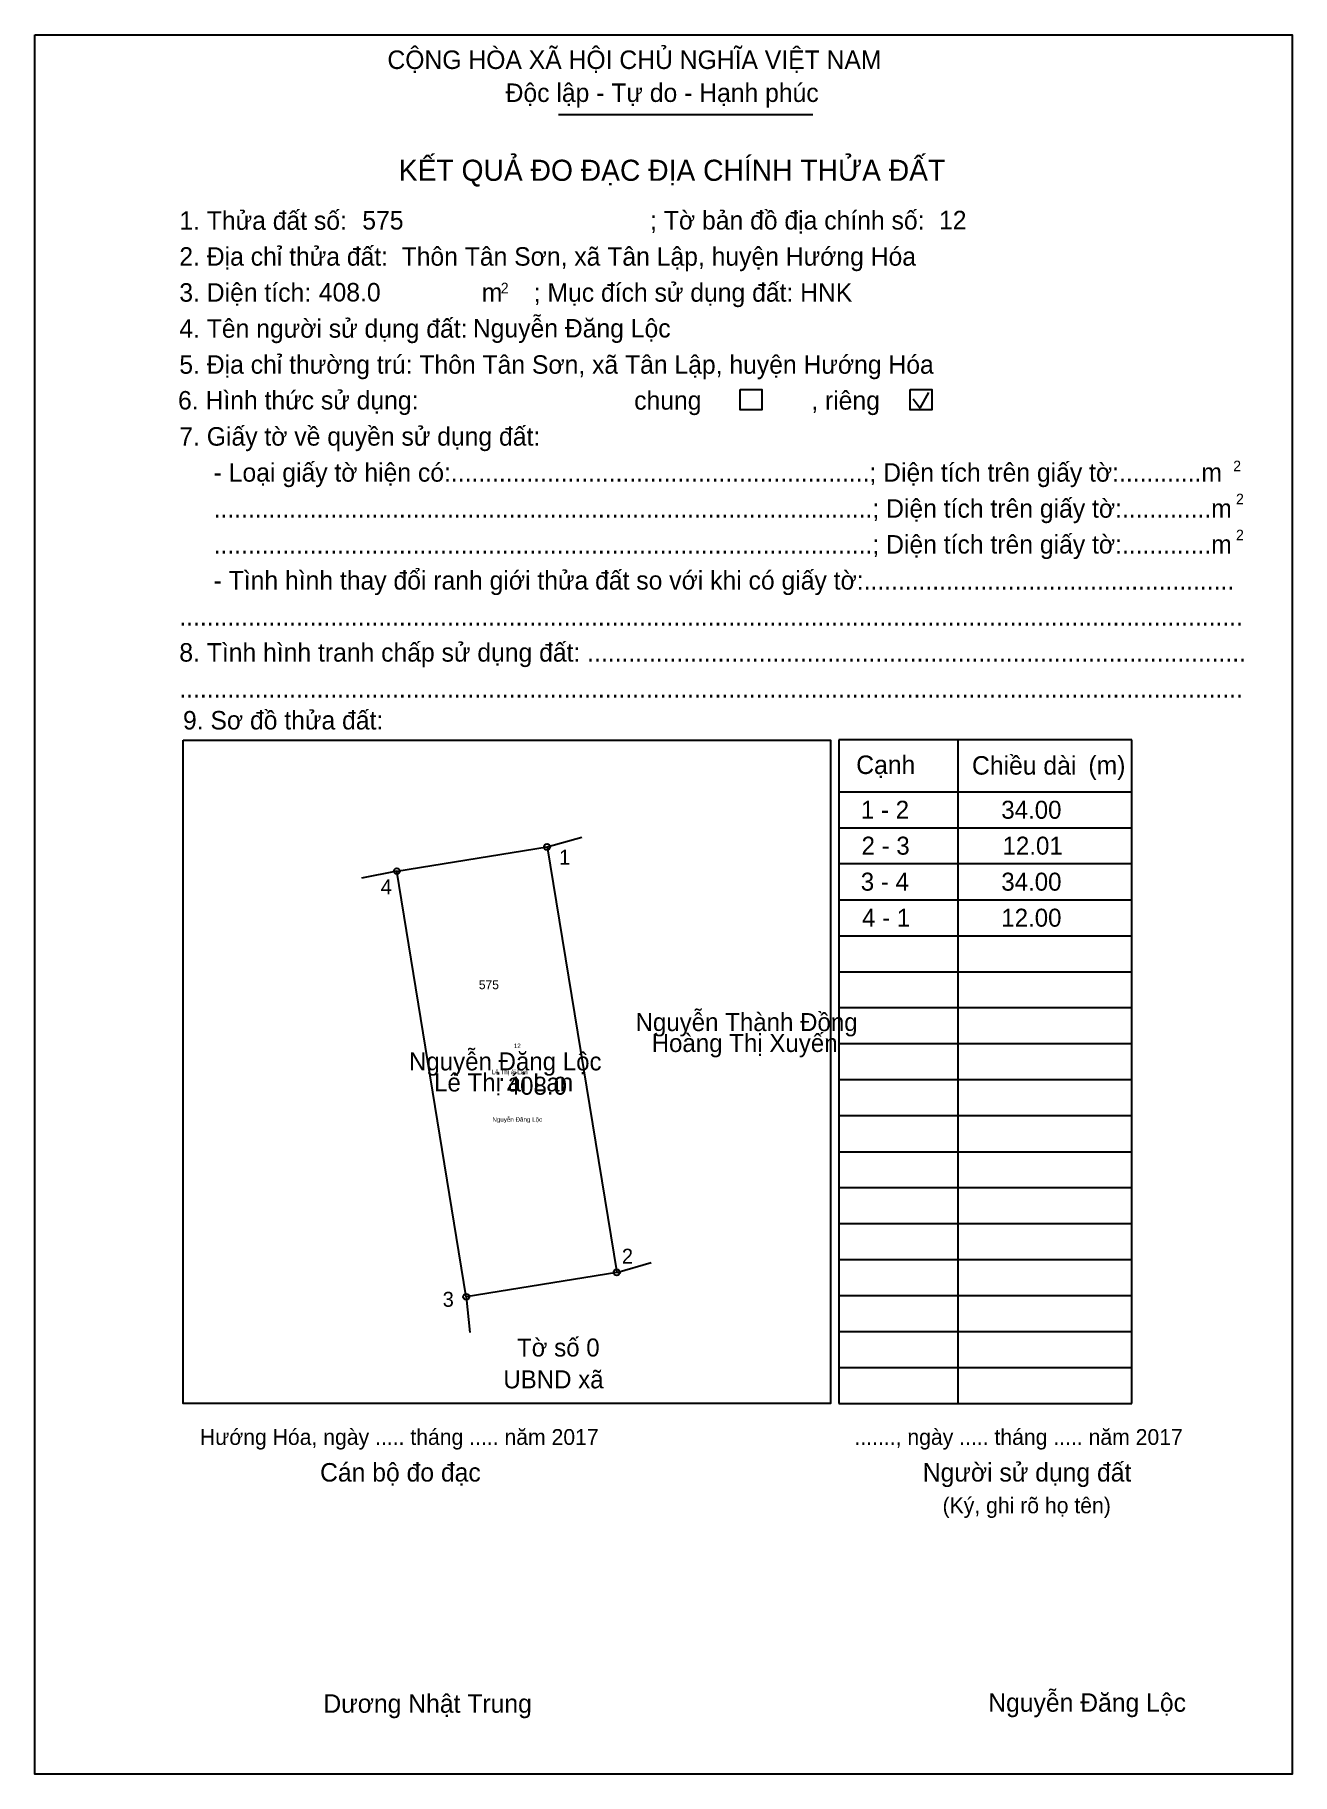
# Model space of a CAD drawing. Extents: x 548084 to 548183, y 1837675 to 1837812.
import ezdxf

# ---------------------------------------------------------------- set-up
doc = ezdxf.new("R2010")
doc.units = 0
for name, color, linetype in [('Level 1', 7, 'Continuous'), ('Level 10', 7, 'Continuous'), ('Level 11', 7, 'Continuous'), ('Level 13', 7, 'Continuous'), ('Level 15', 7, 'Continuous'), ('Level 18', 7, 'Continuous'), ('Level 2', 7, 'Continuous'), ('Level 21', 7, 'Continuous'), ('Level 27', 7, 'Continuous'), ('Level 36', 7, 'Continuous'), ('Level 48', 7, 'Continuous'), ('Level 50', 7, 'Continuous'), ('Level 52', 7, 'Continuous'), ('Level 6', 7, 'Continuous'), ('Level 9', 7, 'Continuous')]:
    doc.layers.add(name, color=color, linetype=linetype)

msp = doc.modelspace()

# ---------------------------------------------------------------- linework, layer by layer
at = {"layer": 'Level 1'}
for p, q in [((548083.72, 1837812.3), (548083.72, 1837812.3)), ((548125.01, 1837806.01), (548145.07, 1837806.01)), ((548152.98, 1837783.59), (548153.55, 1837782.86)), ((548153.55, 1837782.86), (548154.23, 1837784.08)), ((548095.41, 1837756.68), (548095.41, 1837756.68)), ((548170.24, 1837756.7), (548147.13, 1837756.7)), ((548147.13, 1837756.7), (548147.13, 1837704.37)), ((548156.52, 1837756.7), (548156.52, 1837704.37)), ((548170.24, 1837704.37), (548170.24, 1837756.7)), ((548147.13, 1837752.61), (548163.01, 1837752.61)), ((548163.01, 1837752.61), (548170.24, 1837752.61)), ((548147.13, 1837749.77), (548163.01, 1837749.77)), ((548163.01, 1837749.77), (548170.24, 1837749.77)), ((548147.13, 1837746.94), (548163.01, 1837746.94)), ((548163.01, 1837746.94), (548170.24, 1837746.94)), ((548147.13, 1837744.1), (548163.01, 1837744.1)), ((548163.01, 1837744.1), (548170.24, 1837744.1)), ((548147.13, 1837741.26), (548163.01, 1837741.26)), ((548163.01, 1837741.26), (548170.24, 1837741.26)), ((548147.13, 1837738.42), (548163.01, 1837738.42)), ((548163.01, 1837738.42), (548170.24, 1837738.42)), ((548147.13, 1837735.59), (548163.01, 1837735.59)), ((548163.01, 1837735.59), (548170.24, 1837735.59)), ((548147.13, 1837732.75), (548163.01, 1837732.75)), ((548163.01, 1837732.75), (548170.24, 1837732.75)), ((548147.13, 1837729.91), (548163.01, 1837729.91)), ((548163.01, 1837729.91), (548170.24, 1837729.91)), ((548147.13, 1837727.07), (548163.01, 1837727.07)), ((548163.01, 1837727.07), (548170.24, 1837727.07)), ((548147.13, 1837724.23), (548163.01, 1837724.23)), ((548163.01, 1837724.23), (548170.24, 1837724.23)), ((548147.13, 1837721.4), (548163.01, 1837721.4)), ((548163.01, 1837721.4), (548170.24, 1837721.4)), ((548147.13, 1837718.56), (548163.01, 1837718.56)), ((548163.01, 1837718.56), (548170.24, 1837718.56)), ((548147.13, 1837715.72), (548163.01, 1837715.72)), ((548163.01, 1837715.72), (548170.24, 1837715.72)), ((548147.13, 1837712.88), (548163.01, 1837712.88)), ((548163.01, 1837712.88), (548170.24, 1837712.88)), ((548147.13, 1837710.05), (548163.01, 1837710.05)), ((548163.01, 1837710.05), (548170.24, 1837710.05)), ((548147.13, 1837707.21), (548163.01, 1837707.21)), ((548163.01, 1837707.21), (548170.24, 1837707.21)), ((548146.47, 1837704.37), (548146.47, 1837704.37)), ((548147.13, 1837704.37), (548170.24, 1837704.37)), ((548170.24, 1837704.37), (548170.24, 1837704.88)), ((548182.88, 1837675.14), (548182.88, 1837675.14))]:
    msp.add_line(p, q, dxfattribs=at)
msp.add_lwpolyline([(548095.41, 1837756.68), (548146.47, 1837756.68), (548146.47, 1837704.37), (548095.41, 1837704.37)], close=True, dxfattribs=at)
at = {"layer": 'Level 10'}
msp.add_lwpolyline([(548129.61, 1837714.71), (548117.75, 1837712.79), (548112.27, 1837746.35), (548124.12, 1837748.26)], close=True, dxfattribs=at)
at = {"layer": 'Level 11'}
for centre in [(548124.12, 1837748.26), (548112.27, 1837746.35), (548129.61, 1837714.71), (548129.61, 1837714.71), (548117.75, 1837712.79)]:
    msp.add_circle(centre, 0.236, dxfattribs=at)
at = {"layer": 'Level 2'}
msp.add_lwpolyline([(548083.72, 1837812.3), (548182.88, 1837812.3), (548182.88, 1837675.14), (548083.72, 1837675.14)], close=True, dxfattribs=at)
at = {"layer": 'Level 27'}
for p, q in [((548124.12, 1837748.26), (548126.85, 1837749.03)), ((548112.27, 1837746.35), (548109.49, 1837745.8)), ((548129.61, 1837714.71), (548132.34, 1837715.48)), ((548117.75, 1837712.79), (548118.03, 1837709.97))]:
    msp.add_line(p, q, dxfattribs=at)
at = {"layer": 'Level 50'}
for points in [[(548139.36, 1837784.32), (548141.06, 1837784.32), (548141.06, 1837782.73), (548139.36, 1837782.73)], [(548152.76, 1837784.32), (548154.46, 1837784.32), (548154.46, 1837782.73), (548152.76, 1837782.73)]]:
    msp.add_lwpolyline(points, close=True, dxfattribs=at)

# ---------------------------------------------------------------- texts
at = {"layer": 'Level 1'}
for s, height, p in [('CỘNG HÒA XÃ HỘI CHỦ NGHĨA VIỆT NAM', 1.4566, (548111.53, 1837809.6)), ('Độc lập - Tự do - Hạnh phúc', 1.4566, (548120.85, 1837807)), ('KẾT QUẢ ĐO ĐẠC ĐỊA CHÍNH THỬA ĐẤT', 1.6648, (548112.43, 1837800.78)), ('1. Thửa đất số:', 1.4566, (548095.12, 1837796.92)), ('; Tờ bản đồ địa chính số:', 1.4566, (548132.25, 1837796.94)), ('2. Địa chỉ thửa đất:', 1.4566, (548095.12, 1837794.09)), ('; Mục đích sử dụng đất: HNK', 1.4566, (548123.07, 1837791.25)), ('3. Diện tích:', 1.4566, (548095.12, 1837791.25)), ('m', 1.46, (548118.97, 1837791.25)), ('2', 0.832, (548120.47, 1837791.91)), ('4. Tên người sử dụng đất:', 1.4566, (548095.12, 1837788.41)), ('5. Địa chỉ thường trú: Thôn Tân Sơn, xã Tân Lập, huyện Hướng Hóa', 1.4566, (548095.12, 1837785.57)), ('chung                , riêng', 1.4566, (548130.99, 1837782.74)), ('7. Giấy tờ về quyền sử dụng đất:', 1.4566, (548095.12, 1837779.9)), ('     - Loại giấy tờ hiện có:.............................................................; Diện tích trên giấy tờ:............m', 1.45655, (548095.12, 1837777.06)), ('2', 0.832, (548178.23, 1837777.88)), ('     ................................................................................................; Diện tích trên giấy tờ:.............m', 1.45655, (548095.12, 1837774.22)), ('2', 0.832, (548178.45, 1837775.28)), ('     ................................................................................................; Diện tích trên giấy tờ:.............m', 1.45655, (548095.12, 1837771.39)), ('2', 0.832, (548178.45, 1837772.44)), ('     - Tình hình thay đổi ranh giới thửa đất so với khi có giấy tờ:......................................................', 1.45655, (548095.12, 1837768.55)), ('...........................................................................................................................................................', 1.45655, (548095.12, 1837765.71)), ('8. Tình hình tranh chấp sử dụng đất: ................................................................................................', 1.45655, (548095.12, 1837762.87)), ('...........................................................................................................................................................', 1.45655, (548095.12, 1837760.04)), ('9. Sơ đồ thửa đất:', 1.4566, (548095.41, 1837757.52)), ('Cạnh', 1.457, (548148.5, 1837754.01)), ('Chiều dài', 1.457, (548157.63, 1837753.96)), ('(m)', 1.457, (548166.81, 1837753.98)), ('Hướng Hóa, ngày ..... tháng ..... năm 2017', 1.2485, (548096.74, 1837701.11)), ('......., ngày ..... tháng ..... năm 2017', 1.2485, (548148.36, 1837701.11)), ('Cán bộ đo đạc', 1.4566, (548106.22, 1837698.22)), ('Người sử dụng đất', 1.4566, (548153.75, 1837698.22)), ('(Ký, ghi rõ họ tên)', 1.2485, (548155.31, 1837695.72)), ('Dương Nhật Trung', 1.4566, (548106.48, 1837679.99))]:
    msp.add_text(s, height=height, dxfattribs=at).set_placement(p)
at = {"layer": 'Level 13'}
for s, height, p in [('Nguyễn Đăng Lộc', 1.4188, (548113.23, 1837730.64)), ('Lê Thị ái Lan', 1.4188, (548115.21, 1837728.98)), ('.', 1.42, (548120.28, 1837729.81)), ('408.0', 1.419, (548120.94, 1837728.72)), ('Nguyễn Đăng Lộc', 0.3547, (548119.81, 1837726.59))]:
    msp.add_text(s, height=height, dxfattribs=at).set_placement(p)
at = {"layer": 'Level 15'}
msp.add_text('Lê Thị ái Lan', height=0.3547, dxfattribs=at).set_placement((548119.76, 1837730.34))
at = {"layer": 'Level 18'}
msp.add_text('12', height=0.355, dxfattribs=at).set_placement((548121.5, 1837732.4))
at = {"layer": 'Level 21'}
msp.add_text('575', height=0.709, dxfattribs=at).set_placement((548118.74, 1837737.04))
at = {"layer": 'Level 36'}
for s, height, p in [('Nguyễn Thành Đồng', 1.4188, (548131.1, 1837733.74)), ('Hoàng Thị Xuyến', 1.4188, (548132.37, 1837732.09)), ('Tờ số 0', 1.419, (548121.75, 1837708.08)), ('UBND xã', 1.419, (548120.67, 1837705.57))]:
    msp.add_text(s, height=height, dxfattribs=at).set_placement(p)
at = {"layer": 'Level 48'}
msp.add_text('6. Hình thức sử dụng:', height=1.4566, dxfattribs=at).set_placement((548095.02, 1837782.75))
at = {"layer": 'Level 52'}
for s, p in [('1 - 2', (548148.87, 1837750.48)), ('34.00', (548159.94, 1837750.48)), ('2 - 3', (548148.92, 1837747.65)), ('12.01', (548160.04, 1837747.65)), ('3 - 4', (548148.86, 1837744.81)), ('34.00', (548159.94, 1837744.81)), ('4 - 1', (548148.96, 1837741.97)), ('12.00', (548159.94, 1837741.97))]:
    msp.add_text(s, height=1.419, dxfattribs=at).set_placement(p)
at = {"layer": 'Level 6'}
for s, height, p in [('575', 1.457, (548109.55, 1837796.94)), ('12', 1.457, (548155.03, 1837796.96)), ('Thôn Tân Sơn, xã Tân Lập, huyện Hướng Hóa', 1.4566, (548112.65, 1837794.09)), ('408.0', 1.457, (548106.12, 1837791.27)), ('Nguyễn Đăng Lộc', 1.4566, (548118.27, 1837788.43)), ('Nguyễn Đăng Lộc', 1.4566, (548158.91, 1837680.07))]:
    msp.add_text(s, height=height, dxfattribs=at).set_placement(p)
at = {"layer": 'Level 9'}
for s, p in [('1', (548125.07, 1837746.86)), ('4', (548111, 1837744.52)), ('2', (548130.02, 1837715.4)), ('3', (548115.89, 1837712))]:
    msp.add_text(s, height=1.18, dxfattribs=at).set_placement(p)

doc.saveas('drawing.dxf')
